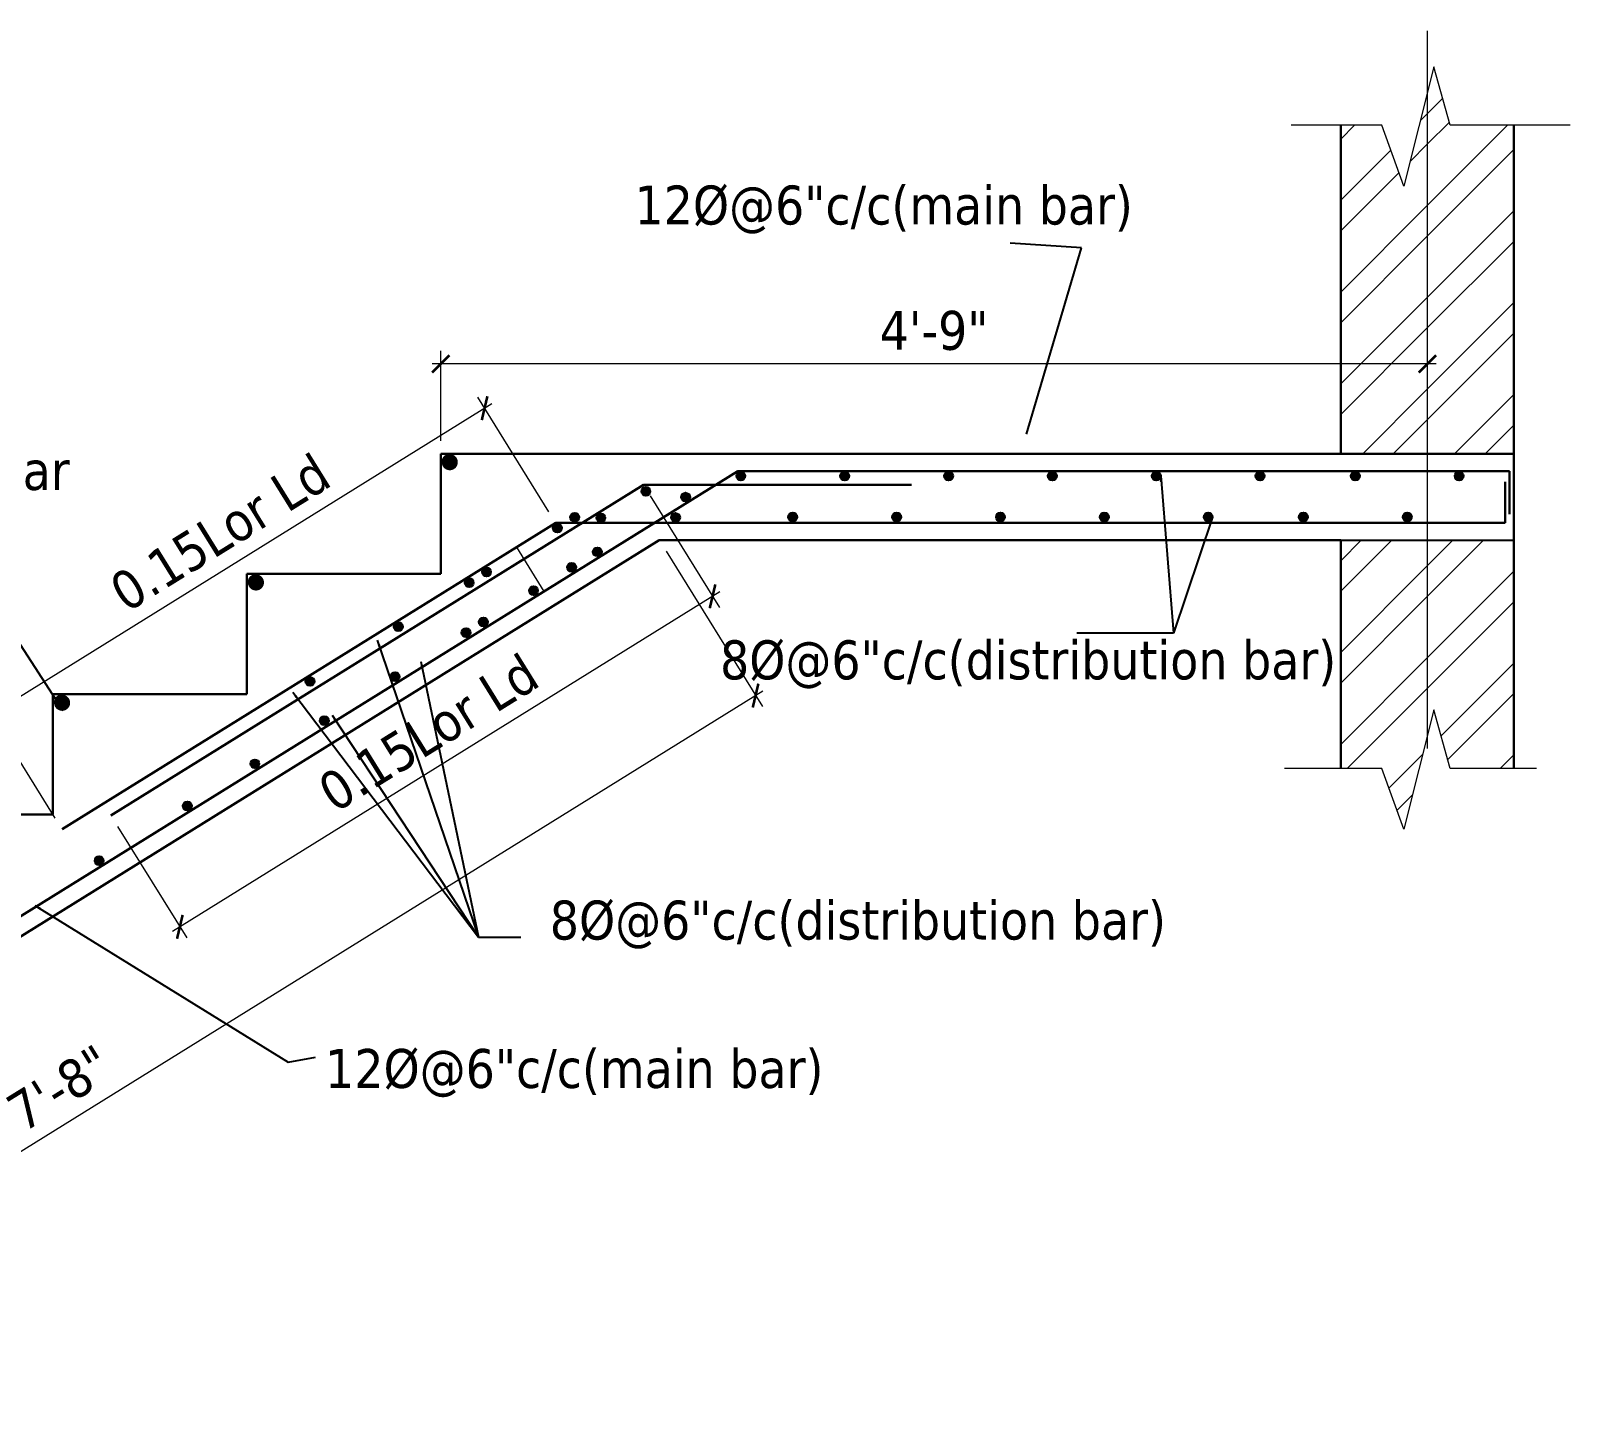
# Model space of a CAD drawing. Header units: inches. Extents: x 130993 to 274375, y -5108 to 103559.
# Drawn here: x 131423.7 to 131779.4, y 48540.5 to 48861.7 of the extents above; entities that cross this region are included whole.
import ezdxf

# ---------------------------------------------------------------- set-up
doc = ezdxf.new("R2010")
doc.units = ezdxf.units.IN
doc.header["$MEASUREMENT"] = 0
doc.header["$PDMODE"] = 2
doc.header["$PDSIZE"] = -3
doc.linetypes.add('ACAD_ISO04W100', pattern=[30, 24, -3, 0, -3])
for name, color, linetype, lineweight in [('CL', 6, 'ACAD_ISO04W100', 9), ('DIM', 5, 'Continuous', 9), ('DIMENSION', 142, 'Continuous', 20), ('HACTH', 34, 'Continuous', 15), ('HATCH', 9, 'Continuous', 9), ('INDEX LINE', 4, 'Continuous', 13), ('reinforcement', 220, 'Continuous', 30), ('wall', 1, 'Continuous', 30), ('WALL 1', 1, 'Continuous', 5)]:
    doc.layers.add(name, color=color, linetype=linetype, lineweight=lineweight)
doc.layers.add('Dim Detail', color=4, linetype='Continuous')
doc.layers.add('rebar', color=150, linetype='Continuous')
doc.styles.add('dim3_8', font='ARIALN.TTF', dxfattribs={"height": 2.666667})
doc.styles.add('TAHOMA', font='tahoma.ttf', dxfattribs={"height": 9})
doc.dimstyles.new('1-2', dxfattribs={"dimscale": 0, "dimtxt": 8, "dimasz": 4, "dimexe": 3, "dimexo": 3, "dimgap": 3, "dimtad": 1, "dimdec": 0, "dimlfac": 0.25, "dimzin": 3, "dimdsep": 46, "dimlunit": 4, "dimtxsty": 'TAHOMA', "dimblk1": 'ARCHTICK', "dimblk2": 'ARCHTICK', "dimsah": 1, "dimcen": 0, "dimdle": 2, "dimclrd": 6, "dimclre": 6, "dimclrt": 7, "dimadec": 0, "dimazin": 0, "dimtfac": 0.333333, "dimtdec": 0, "dimtix": 1, "dimtofl": 0, "dimtmove": 0, "dimatfit": 2, "dimfxl": 1, "dimtolj": 1, "dimtzin": 0, "dimlwd": -1, "dimlwe": -1, "dimarcsym": 0})
doc.dimstyles.new('1.8', dxfattribs={"dimscale": 0, "dimtxt": 9, "dimasz": 1, "dimexe": 2, "dimexo": 9, "dimgap": 2, "dimtad": 1, "dimdec": 0, "dimzin": 3, "dimdsep": 46, "dimlunit": 4, "dimtxsty": 'TAHOMA', "dimblk": 'DIM', "dimcen": 3, "dimdle": 3, "dimse1": 1, "dimse2": 1, "dimclrd": 256, "dimclre": 256, "dimclrt": 7, "dimadec": 1, "dimazin": 2, "dimtfac": 1, "dimtdec": 0, "dimtix": 1, "dimtofl": 0, "dimtmove": 2, "dimatfit": 3, "dimldrblk": 'ARW', "dimfxl": 1, "dimfrac": 2, "dimtolj": 2, "dimtzin": 0, "dimarcsym": 0})
doc.dimstyles.new('dim3_8', dxfattribs={"dimtxt": 3, "dimasz": 1, "dimexe": 0.5, "dimexo": 0, "dimgap": 0.5, "dimtad": 1, "dimdec": 4, "dimzin": 3, "dimlunit": 4, "dimtxsty": 'dim3_8', "dimblk": 'OBLIQUE', "dimcen": 0, "dimdle": 0.5, "dimclrd": 256, "dimclre": 256, "dimclrt": 256, "dimadec": 0, "dimazin": 0, "dimtfac": 0.7, "dimtdec": 4, "dimtix": 1, "dimtmove": 0, "dimatfit": 3, "dimldrblk": 'lea', "dimfxl": 1, "dimfrac": 1, "dimarcsym": 0})
pattern_1 = [(45, (92798.43, 46466.185), (-10.606602, 10.606602), []), (45, (92805.501, 46466.185), (-10.606602, 10.606602), [])]
pattern_2 = [(45, (92798.43, 46510.185), (-10.606602, 10.606602), []), (45, (92805.501, 46510.185), (-10.606602, 10.606602), [])]

# ---------------------------------------------------------------- blocks, each defined once
blk = doc.blocks.new('_Oblique')
at = {"color": 0, "linetype": 'ByBlock', "lineweight": -2}
blk.add_line((-0.5, -0.5), (0.5, 0.5), dxfattribs=at)
blk = doc.blocks.new('lea')
blk.add_solid([(-1.4, -0.33), (-1.4, 0.33), (0, 0)])
blk = doc.blocks.new('ARW')
at = {"layer": 'INDEX LINE'}
blk.add_lwpolyline([(10, 0, 0, 6, 0), (0, 0, 0, 0, 0), (10, 0, 0, 0, 0)], format="xyseb", dxfattribs=at)
blk = doc.blocks.new('DIM')
at = {"layer": 'INDEX LINE'}
h = blk.add_hatch(color=256, dxfattribs=at)
h.paths.add_polyline_path([(0, 1.28), (0, 0), (1.28, 0, 0.414214)])
h.paths.add_polyline_path([(1.28, 0), (0, 0), (0, -1.28, 0.414214)])
h.paths.add_polyline_path([(0, 0), (-1.28, 0, 0.414214), (0, -1.28)])
h.paths.add_polyline_path([(0, 1.28, 0.414214), (-1.28, 0), (0, 0)])
for p, q in [((0, 6), (0, -6)), ((-6, 0), (6, 0))]:
    blk.add_line(p, q, dxfattribs=at)
blk.add_circle((0, 0), 1.28, dxfattribs=at)
blk = doc.blocks.new('_ArchTick')
at = {"color": 0, "linetype": 'ByBlock', "const_width": 0.15}
blk.add_lwpolyline([(-0.5, -0.5), (0.5, 0.5)], dxfattribs=at)
blk = doc.blocks.new('*D1649')
at = {"layer": 'Defpoints', "color": 0, "linetype": 'Continuous'}
for p in [(131568.88, 48744.02), (131255.28, 48549.49), (131277.55, 48513.6)]:
    blk.add_point(p, dxfattribs=at)
at = {"layer": 'DIM', "color": 6, "linetype": 'Continuous'}
for p, q in [((131570.47, 48741.47), (131592.73, 48705.58)), ((131592.85, 48709.19), (131275.85, 48512.55)), ((131256.87, 48546.94), (131279.13, 48511.06))]:
    blk.add_line(p, q, dxfattribs=at)
at = {"layer": 'DIM', "color": 6, "linetype": 'Continuous', "xscale": 4, "yscale": 4, "zscale": 4}
for p, rotation in [((131591.15, 48708.13), 31.81135828257729), ((131277.55, 48513.6), 211.8113582825773)]:
    blk.add_blockref('_ArchTick', p, dxfattribs=dict(at, rotation=rotation))
at = {"layer": 'DIM', "color": 7, "linetype": 'Continuous', "insert": (131430.28, 48617.42), "char_height": 9, "attachment_point": 5, "rotation": 31.8114, "style": 'TAHOMA'}
blk.add_mtext('\\A1;7\'-8"', dxfattribs=at)
blk = doc.blocks.new('*D1650')
at = {"layer": 'Defpoints', "color": 0, "linetype": 'Continuous'}
for p in [(131518.38, 48784.76), (131518.38, 48764.02), (131746.41, 48764.02)]:
    blk.add_point(p, dxfattribs=at)
at = {"layer": 'DIM', "color": 6, "linetype": 'Continuous'}
for p, q in [((131518.38, 48767.02), (131518.38, 48787.76)), ((131746.41, 48767.02), (131746.41, 48787.76)), ((131748.41, 48784.76), (131516.38, 48784.76))]:
    blk.add_line(p, q, dxfattribs=at)
at = {"layer": 'DIM', "color": 6, "linetype": 'Continuous', "xscale": 4, "yscale": 4, "zscale": 4, "rotation": 180}
blk.add_blockref('_ArchTick', (131518.38, 48784.76), dxfattribs=at)
at = {"layer": 'DIM', "color": 6, "linetype": 'Continuous', "xscale": 4, "yscale": 4, "zscale": 4}
blk.add_blockref('_ArchTick', (131746.41, 48784.76), dxfattribs=at)
at = {"layer": 'DIM', "color": 7, "linetype": 'Continuous', "insert": (131632.4, 48792.44), "char_height": 9, "attachment_point": 5, "style": 'TAHOMA'}
blk.add_mtext('\\A1;4\'-9"', dxfattribs=at)
blk = doc.blocks.new('*D1654')
at = {"layer": 'Defpoints', "color": 0, "linetype": 'Continuous'}
for p in [(131565.24, 48756.82), (131442.12, 48680.45), (131458.1, 48654.7)]:
    blk.add_point(p, dxfattribs=at)
at = {"layer": 'DIM', "color": 6, "linetype": 'Continuous'}
for p, q in [((131566.82, 48754.27), (131582.79, 48728.52)), ((131582.91, 48732.12), (131456.4, 48653.65)), ((131443.7, 48677.9), (131459.68, 48652.15))]:
    blk.add_line(p, q, dxfattribs=at)
at = {"layer": 'DIM', "color": 6, "linetype": 'Continuous', "xscale": 4, "yscale": 4, "zscale": 4}
for p, rotation in [((131581.21, 48731.07), 31.81135828259096), ((131458.1, 48654.7), 211.8113582825909)]:
    blk.add_blockref('_ArchTick', p, dxfattribs=dict(at, rotation=rotation))
at = {"layer": 'DIM', "color": 7, "linetype": 'Continuous', "insert": (131515.54, 48699.51), "char_height": 9, "attachment_point": 5, "rotation": 31.8114, "style": 'TAHOMA'}
blk.add_mtext('\\A1;0.15Lor Ld', dxfattribs=at)
blk = doc.blocks.new('*D1655')
at = {"layer": 'Defpoints', "color": 0, "linetype": 'Continuous'}
for p in [(131528.53, 48774.54), (131544.98, 48748.02), (131430.89, 48677.25)]:
    blk.add_point(p, dxfattribs=at)
at = {"layer": 'DIM', "color": 6, "linetype": 'Continuous'}
for p, q in [((131412.74, 48702.72), (131530.23, 48775.6)), ((131543.4, 48750.57), (131526.95, 48777.09)), ((131429.31, 48679.8), (131412.86, 48706.32))]:
    blk.add_line(p, q, dxfattribs=at)
at = {"layer": 'DIM', "color": 6, "linetype": 'Continuous', "xscale": 4, "yscale": 4, "zscale": 4}
for p, rotation in [((131528.53, 48774.54), 31.81135828259761), ((131414.44, 48703.77), 211.8113582825976)]:
    blk.add_blockref('_ArchTick', p, dxfattribs=dict(at, rotation=rotation))
at = {"layer": 'DIM', "color": 7, "linetype": 'Continuous', "insert": (131467.38, 48745.78), "char_height": 9, "attachment_point": 5, "rotation": 31.8114, "style": 'TAHOMA'}
blk.add_mtext('\\A1;0.15Lor Ld', dxfattribs=at)

msp = doc.modelspace()

# ---------------------------------------------------------------- hatches: boundary and pattern name
at = {"layer": 'HACTH'}
h = msp.add_hatch(dxfattribs=at)
h.set_pattern_fill('ANSI32', color=256, scale=40, style=0)
h.set_pattern_definition(pattern_1)
h.paths.add_polyline_path([(131746.38, 48764.02), (131766.38, 48764.02), (131766.38, 48839.91), (131751.7, 48839.91), (131747.92, 48853.43), (131746.38, 48847.31)])
h = msp.add_hatch(dxfattribs=at)
h.set_pattern_fill('ANSI32', color=256, scale=40, style=0)
h.set_pattern_definition(pattern_1)
h.paths.add_polyline_path([(131746.38, 48847.31), (131741, 48825.86), (131735.91, 48839.91), (131726.38, 48839.91), (131726.38, 48764.02), (131746.38, 48764.02)])
h = msp.add_hatch(dxfattribs=at)
h.set_pattern_fill('ANSI32', color=256, scale=40, style=0)
h.set_pattern_definition(pattern_2)
h.paths.add_polyline_path([(131746.38, 48698.72), (131741, 48677.26), (131735.91, 48691.31), (131726.38, 48691.31), (131726.38, 48744.02), (131746.38, 48744.02)])
h = msp.add_hatch(dxfattribs=at)
h.set_pattern_fill('ANSI32', color=256, scale=40, style=0)
h.set_pattern_definition(pattern_2)
h.paths.add_polyline_path([(131766.38, 48691.31), (131751.7, 48691.31), (131747.92, 48704.83), (131746.38, 48698.72), (131746.38, 48744.02), (131766.38, 48744.02)])
at = {"layer": 'rebar', "ltscale": 12}
h = msp.add_hatch(color=256, dxfattribs=at)
edge = h.paths.add_edge_path()
edge.add_arc((131587.75, 48758.88), 1.03, 180, 540, ccw=False)
h = msp.add_hatch(color=256, dxfattribs=at)
edge = h.paths.add_edge_path()
edge.add_arc((131611.75, 48758.88), 1.03, 180, 540, ccw=False)
h = msp.add_hatch(color=256, dxfattribs=at)
edge = h.paths.add_edge_path()
edge.add_arc((131635.75, 48758.88), 1.03, 180, 540, ccw=False)
h = msp.add_hatch(color=256, dxfattribs=at)
edge = h.paths.add_edge_path()
edge.add_arc((131659.75, 48758.88), 1.03, 180, 540, ccw=False)
h = msp.add_hatch(color=256, dxfattribs=at)
edge = h.paths.add_edge_path()
edge.add_arc((131683.75, 48758.88), 1.03, 180, 540, ccw=False)
h = msp.add_hatch(color=256, dxfattribs=at)
edge = h.paths.add_edge_path()
edge.add_arc((131683.75, 48758.88), 1.03, 180, 540, ccw=False)
h = msp.add_hatch(color=256, dxfattribs=at)
edge = h.paths.add_edge_path()
edge.add_arc((131707.75, 48758.88), 1.03, 180, 540, ccw=False)
h = msp.add_hatch(color=256, dxfattribs=at)
edge = h.paths.add_edge_path()
edge.add_arc((131729.75, 48758.88), 1.03, 180, 540, ccw=False)
h = msp.add_hatch(color=256, dxfattribs=at)
edge = h.paths.add_edge_path()
edge.add_arc((131753.75, 48758.88), 1.03, 180, 540, ccw=False)
h = msp.add_hatch(color=256, dxfattribs=at)
edge = h.paths.add_edge_path()
edge.add_arc((131565.8, 48755.3), 1.03, 180, 540, ccw=False)
h = msp.add_hatch(color=256, dxfattribs=at)
edge = h.paths.add_edge_path()
edge.add_arc((131574.98, 48753.99), 1.03, 180, 540, ccw=False)
h = msp.add_hatch(color=256, dxfattribs=at)
edge = h.paths.add_edge_path()
edge.add_arc((131549.37, 48749.35), 1.03, 180, 540, ccw=False)
h = msp.add_hatch(color=256, dxfattribs=at)
edge = h.paths.add_edge_path()
edge.add_arc((131555.4, 48749.2), 1.03, 180, 540, ccw=False)
h = msp.add_hatch(color=256, dxfattribs=at)
edge = h.paths.add_edge_path()
edge.add_arc((131572.66, 48749.29), 1.03, 180, 540, ccw=False)
h = msp.add_hatch(color=256, dxfattribs=at)
edge = h.paths.add_edge_path()
edge.add_arc((131599.75, 48749.38), 1.03, 180, 540, ccw=False)
h = msp.add_hatch(color=256, dxfattribs=at)
edge = h.paths.add_edge_path()
edge.add_arc((131623.75, 48749.38), 1.03, 180, 540, ccw=False)
h = msp.add_hatch(color=256, dxfattribs=at)
edge = h.paths.add_edge_path()
edge.add_arc((131647.75, 48749.38), 1.03, 180, 540, ccw=False)
h = msp.add_hatch(color=256, dxfattribs=at)
edge = h.paths.add_edge_path()
edge.add_arc((131671.75, 48749.38), 1.03, 180, 540, ccw=False)
h = msp.add_hatch(color=256, dxfattribs=at)
edge = h.paths.add_edge_path()
edge.add_arc((131695.75, 48749.38), 1.03, 180, 540, ccw=False)
h = msp.add_hatch(color=256, dxfattribs=at)
edge = h.paths.add_edge_path()
edge.add_arc((131695.75, 48749.38), 1.03, 180, 540, ccw=False)
h = msp.add_hatch(color=256, dxfattribs=at)
edge = h.paths.add_edge_path()
edge.add_arc((131717.75, 48749.38), 1.03, 180, 540, ccw=False)
h = msp.add_hatch(color=256, dxfattribs=at)
edge = h.paths.add_edge_path()
edge.add_arc((131741.75, 48749.38), 1.03, 180, 540, ccw=False)
h = msp.add_hatch(color=256, dxfattribs=at)
edge = h.paths.add_edge_path()
edge.add_arc((131545.36, 48746.87), 1.03, 180, 540, ccw=False)
h = msp.add_hatch(color=256, dxfattribs=at)
edge = h.paths.add_edge_path()
edge.add_arc((131554.59, 48741.34), 1.03, 180, 540, ccw=False)
h = msp.add_hatch(color=256, dxfattribs=at)
edge = h.paths.add_edge_path()
edge.add_arc((131528.98, 48736.7), 1.03, 180, 540, ccw=False)
h = msp.add_hatch(color=256, dxfattribs=at)
edge = h.paths.add_edge_path()
edge.add_arc((131548.65, 48737.79), 1.03, 180, 540, ccw=False)
h = msp.add_hatch(color=256, dxfattribs=at)
edge = h.paths.add_edge_path()
edge.add_arc((131524.97, 48734.21), 1.03, 180, 540, ccw=False)
h = msp.add_hatch(color=256, dxfattribs=at)
edge = h.paths.add_edge_path()
edge.add_arc((131539.84, 48732.39), 1.03, 180, 540, ccw=False)
h = msp.add_hatch(color=256, dxfattribs=at)
edge = h.paths.add_edge_path()
edge.add_arc((131528.26, 48725.14), 1.03, 180, 540, ccw=False)
h = msp.add_hatch(color=256, dxfattribs=at)
edge = h.paths.add_edge_path()
edge.add_arc((131508.58, 48724.05), 1.03, 180, 540, ccw=False)
h = msp.add_hatch(color=256, dxfattribs=at)
edge = h.paths.add_edge_path()
edge.add_arc((131524.25, 48722.65), 1.03, 180, 540, ccw=False)
h = msp.add_hatch(color=256, dxfattribs=at)
edge = h.paths.add_edge_path()
edge.add_arc((131488.19, 48711.4), 1.03, 180, 540, ccw=False)
h = msp.add_hatch(color=256, dxfattribs=at)
edge = h.paths.add_edge_path()
edge.add_arc((131507.86, 48712.49), 1.03, 180, 540, ccw=False)
h = msp.add_hatch(color=256, dxfattribs=at)
edge = h.paths.add_edge_path()
edge.add_arc((131491.48, 48702.32), 1.03, 180, 540, ccw=False)
h = msp.add_hatch(color=256, dxfattribs=at)
edge = h.paths.add_edge_path()
edge.add_arc((131475.44, 48692.37), 1.03, 180, 540, ccw=False)
h = msp.add_hatch(color=256, dxfattribs=at)
edge = h.paths.add_edge_path()
edge.add_arc((131459.84, 48682.64), 1.03, 180, 540, ccw=False)
h = msp.add_hatch(color=256, dxfattribs=at)
edge = h.paths.add_edge_path()
edge.add_arc((131439.45, 48669.98), 1.03, 180, 540, ccw=False)

# ---------------------------------------------------------------- linework, layer by layer
at = {"layer": 'CL', "ltscale": 15}
msp.add_line((131746.41, 48695.92), (131746.41, 48861.73), dxfattribs=at)
at = {"layer": 'Dim Detail'}
msp.add_lwpolyline([(131726.38, 48744.02), (131726.38, 48744.02), (131766.38, 48744.02), (131766.38, 48744.02)], dxfattribs=at)
at = {"layer": 'DIMENSION'}
msp.add_line((131535.93, 48742.4), (131542.25, 48732.21), dxfattribs=at)
at = {"layer": 'HATCH', "ltscale": 50}
for points, const_width in [([(131519.61, 48762.71, 1), (131520.99, 48761.74, 1)], 1.69), ([(131519.61, 48762.71, 1), (131520.99, 48761.74, 1)], 1.69), ([(131519.61, 48762.71, 1), (131520.99, 48761.74, 1)], 1.69), ([(131519.61, 48762.71, 1), (131520.99, 48761.74, 1)], 1.69), ([(131519.61, 48762.71, 1), (131520.99, 48761.74, 1)], 1.69), ([(131519.61, 48762.71, 1), (131520.99, 48761.74, 1)], 1.69), ([(131519.73, 48762.58, 1), (131521.25, 48761.52, 1)], 1.86), ([(131519.73, 48762.58, 1), (131521.25, 48761.52, 1)], 1.86), ([(131519.73, 48762.58, 1), (131521.25, 48761.52, 1)], 1.86), ([(131519.73, 48762.58, 1), (131521.25, 48761.52, 1)], 1.86), ([(131519.73, 48762.58, 1), (131521.25, 48761.52, 1)], 1.86), ([(131519.73, 48762.58, 1), (131521.25, 48761.52, 1)], 1.86), ([(131474.81, 48734.92, 1), (131476.19, 48733.95, 1)], 1.69), ([(131474.81, 48734.92, 1), (131476.19, 48733.95, 1)], 1.69), ([(131474.81, 48734.92, 1), (131476.19, 48733.95, 1)], 1.69), ([(131474.81, 48734.92, 1), (131476.19, 48733.95, 1)], 1.69), ([(131474.93, 48734.79, 1), (131476.45, 48733.73, 1)], 1.86), ([(131474.93, 48734.79, 1), (131476.45, 48733.73, 1)], 1.86), ([(131474.93, 48734.79, 1), (131476.45, 48733.73, 1)], 1.86), ([(131474.93, 48734.79, 1), (131476.45, 48733.73, 1)], 1.86), ([(131430.01, 48707.13, 1), (131431.39, 48706.16, 1)], 1.69), ([(131430.01, 48707.13, 1), (131431.39, 48706.16, 1)], 1.69), ([(131430.01, 48707.13, 1), (131431.39, 48706.16, 1)], 1.69), ([(131430.01, 48707.13, 1), (131431.39, 48706.16, 1)], 1.69), ([(131430.13, 48707, 1), (131431.65, 48705.94, 1)], 1.86), ([(131430.13, 48707, 1), (131431.65, 48705.94, 1)], 1.86), ([(131430.13, 48707, 1), (131431.65, 48705.94, 1)], 1.86), ([(131430.13, 48707, 1), (131431.65, 48705.94, 1)], 1.86)]:
    msp.add_lwpolyline(points, format="xyb", close=True, dxfattribs=dict(at, const_width=const_width))
at = {"layer": 'rebar', "ltscale": 12}
for centre in [(131587.75, 48758.88, -0.12), (131611.75, 48758.88, -0.12), (131635.75, 48758.88, -0.12), (131659.75, 48758.88, -0.12), (131683.75, 48758.88, -0.12), (131683.75, 48758.88, -0.12), (131707.75, 48758.88, -0.12), (131729.75, 48758.88, -0.12), (131753.75, 48758.88, -0.12), (131565.8, 48755.3, -0.24), (131574.98, 48753.99), (131549.37, 48749.35, -0.24), (131555.4, 48749.2, -0.24), (131572.66, 48749.29, -0.12), (131599.75, 48749.38, -0.12), (131623.75, 48749.38, -0.12), (131647.75, 48749.38, -0.12), (131671.75, 48749.38, -0.12), (131695.75, 48749.38, -0.12), (131695.75, 48749.38, -0.12), (131717.75, 48749.38, -0.12), (131741.75, 48749.38, -0.12), (131545.36, 48746.87, -0.24), (131554.59, 48741.34), (131528.98, 48736.7, -0.24), (131548.65, 48737.79), (131524.97, 48734.21, -0.24), (131539.84, 48732.39), (131528.26, 48725.14), (131508.58, 48724.05, -0.24), (131524.25, 48722.65), (131488.19, 48711.4, -0.24), (131507.86, 48712.49), (131491.48, 48702.32), (131475.44, 48692.37), (131459.84, 48682.64), (131439.45, 48669.98)]:
    msp.add_circle(centre, 1.03, dxfattribs=at)
at = {"layer": 'reinforcement', "ltscale": 50}
for p, q in [((131259.3, 48556.69), (131587.09, 48760.02)), ((131587.09, 48760.02), (131765.38, 48760.02)), ((131765.38, 48760.02), (131726.38, 48760.02)), ((131764.38, 48748.02), (131764.38, 48757.52)), ((131765.38, 48750.02), (131765.38, 48760.02)), ((131565.24, 48756.82), (131442.12, 48680.45)), ((131565.24, 48756.82), (131627.19, 48756.82)), ((131544.98, 48748.02), (131430.89, 48677.25)), ((131544.98, 48748.02), (131764.38, 48748.02)), ((131764.38, 48748.02), (131726.38, 48748.02))]:
    msp.add_line(p, q, dxfattribs=at)
at = {"layer": 'wall'}
for p, q in [((131726.38, 48764.02), (131726.38, 48839.91)), ((131766.38, 48764.02), (131766.38, 48839.91)), ((131518.38, 48736.23), (131518.38, 48764.02)), ((131518.38, 48736.23), (131518.38, 48764.02)), ((131518.38, 48764.02), (131766.38, 48764.02)), ((131518.38, 48736.23), (131518.38, 48764.02)), ((131518.38, 48736.23), (131518.38, 48764.02)), ((131766.38, 48764.02), (131726.38, 48764.02)), ((131766.38, 48691.31), (131766.38, 48764.02)), ((131255.28, 48549.49), (131568.88, 48744.02)), ((131568.88, 48744.02), (131726.38, 48744.02)), ((131726.38, 48691.31), (131726.38, 48744.02)), ((131473.58, 48708.44), (131473.58, 48736.23)), ((131473.58, 48736.23), (131518.38, 48736.23)), ((131473.58, 48708.44), (131473.58, 48736.23)), ((131473.58, 48736.23), (131518.38, 48736.23)), ((131428.78, 48680.65), (131428.78, 48708.44)), ((131428.78, 48708.44), (131473.58, 48708.44)), ((131428.78, 48680.65), (131428.78, 48708.44)), ((131428.78, 48708.44), (131473.58, 48708.44)), ((131383.98, 48680.65), (131428.78, 48680.65))]:
    msp.add_line(p, q, dxfattribs=at)
at = {"layer": 'WALL 1', "color": 240, "true_color": 0xed1f24}
for p, q in [((131747.92, 48853.43), (131741, 48825.86)), ((131751.7, 48839.91), (131747.92, 48853.43)), ((131735.91, 48839.91), (131714.92, 48839.91)), ((131741, 48825.86), (131735.91, 48839.91)), ((131779.42, 48839.91), (131751.7, 48839.91)), ((131747.92, 48704.83), (131741, 48677.26)), ((131751.7, 48691.31), (131747.92, 48704.83)), ((131735.91, 48691.31), (131713.42, 48691.31)), ((131741, 48677.26), (131735.91, 48691.31)), ((131771.66, 48691.31), (131751.7, 48691.31))]:
    msp.add_line(p, q, dxfattribs=at)

# ---------------------------------------------------------------- texts
at = {"layer": 'DIMENSION', "color": 7, "style": 'TAHOMA'}
for s, p in [('12%%C@6"c/c(main bar)', (131563.17, 48816.98)), ('8%%C@Noising bar', (131346.6, 48755.65)), ('8%%C@6"c/c(distribution bar)', (131582.94, 48711.89)), ('8%%C@6"c/c(distribution bar)', (131543.6, 48651.77)), ('12%%C@6"c/c(main bar)', (131491.67, 48617.48))]:
    msp.add_text(s, height=9, dxfattribs=at).set_placement(p)

# ---------------------------------------------------------------- dimensions: what is measured, and where the dimension line sits
at = {"layer": 'DIM', "linetype": 'Continuous'}
dim = msp.add_linear_dim(base=(131518.38, 48784.76), p1=(131746.41, 48764.02), p2=(131518.38, 48764.02), dimstyle='1-2', override={"dimscale": 1}, dxfattribs=at)
dim.commit()
dim.dimension.update_dxf_attribs({"geometry": '*D1650', "text_midpoint": (131632.4, 48792.44)})
for p1, p2, distance, picture, middle in [((131430.89, 48677.25), (131544.98, 48748.02), 31.21, '*D1655', (131467.38, 48745.78)), ((131565.24, 48756.82), (131442.12, 48680.45), 30.3, '*D1654', (131515.54, 48699.51))]:
    dim = msp.add_aligned_dim(p1=p1, p2=p2, distance=distance, text='0.15Lor Ld', dimstyle='1-2', override={"dimscale": 1}, dxfattribs=at)
    dim.commit()
    dim.dimension.update_dxf_attribs({"geometry": picture, "text_midpoint": middle})
dim = msp.add_aligned_dim(p1=(131568.88, 48744.02), p2=(131255.28, 48549.49), distance=42.23, dimstyle='1-2', override={"dimscale": 1}, dxfattribs=at)
dim.commit()
dim.dimension.update_dxf_attribs({"geometry": '*D1649', "text_midpoint": (131430.28, 48617.42)})

# ---------------------------------------------------------------- leaders
at = {"layer": 'DIM', "color": 1}
for points, override in [([(131684.78, 48758.88, -65.61), (131687.73, 48722.52, -65.61), (131665.37, 48722.52, -65.61)], {"dimtad": 0}), ([(131431.13, 48704.64), (131401.97, 48749.58), (131391.53, 48749.58)], {"dimgap": 0.5, "dimtad": 0}), ([(131696.78, 48749.38, -65.61), (131687.73, 48722.52, -65.61), (131672.87, 48722.52, -65.61)], {"dimtad": 0}), ([(131503.74, 48720.96), (131527.14, 48652.31), (131536.91, 48652.31)], {"dimgap": 0.5, "dimtad": 0}), ([(131513.8, 48716.04), (131527.14, 48652.31), (131536.91, 48652.31)], {"dimgap": 0.5, "dimtad": 0}), ([(131484.18, 48708.91), (131527.14, 48652.31), (131536.91, 48652.31)], {"dimgap": 0.5, "dimtad": 0}), ([(131493.27, 48703.6), (131527.14, 48652.31), (131536.91, 48652.31)], {"dimgap": 0.5, "dimtad": 0}), ([(131424.62, 48659.64), (131483.1, 48623.47), (131489.48, 48624.6)], {"dimgap": 0.5, "dimtad": 0})]:
    msp.add_leader(points, dimstyle='dim3_8', override=override, dxfattribs=at)
at = {"layer": 'DIMENSION'}
msp.add_leader([(131653.74, 48768.52), (131666.45, 48811.61), (131650, 48812.64)], dimstyle='1.8', override={"dimscale": 1, "dimtad": 0}, dxfattribs=at)

doc.saveas('drawing.dxf')
